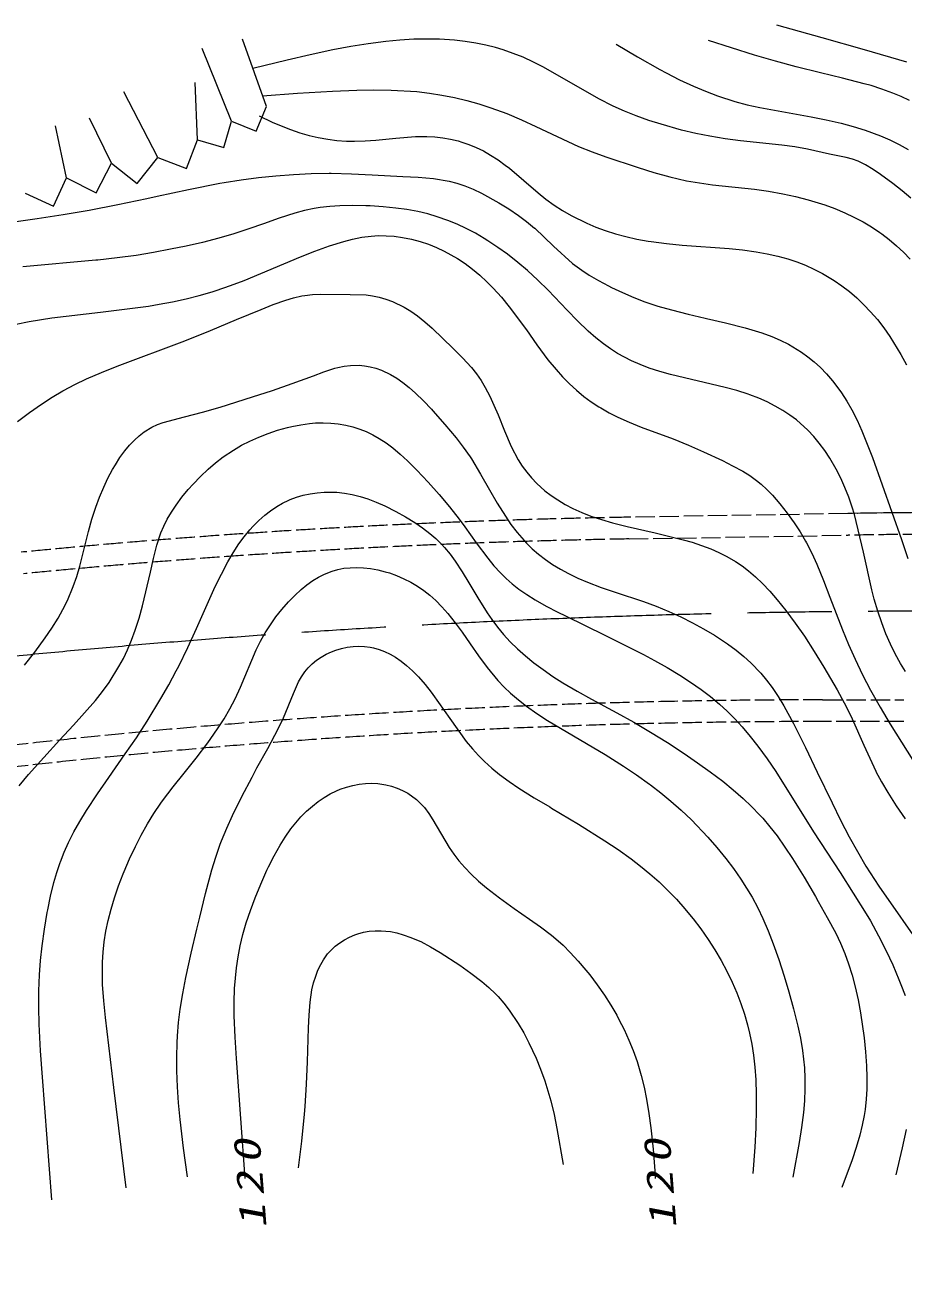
# Model space of a CAD drawing. Units: millimetres, scale not verified. Extents: x -141270 to 498730, y -17600 to 342400.
# Drawn here: x -96551 to -60135, y 236120 to 288564 of the extents above; entities that cross this region are included whole.
import ezdxf

# ---------------------------------------------------------------- set-up
doc = ezdxf.new("R2010")
doc.units = ezdxf.units.MM
doc.header["$LTSCALE"] = 1000
doc.linetypes.add('CHAIN', pattern=[18.5, 12, -1.5, 3.5, -1.5])
doc.linetypes.add('USER1', pattern=[1, 0.8, -0.2])
for name, color, linetype, lineweight in [('M-BGD', 7, 'Continuous', 13), ('M-BMK-LINE', 2, 'CHAIN', 13), ('M-STR-STR2', 171, 'Continuous', 13)]:
    doc.layers.add(name, color=color, linetype=linetype, lineweight=lineweight)
doc.styles.add('ＭＳ ゴシック', font='')
doc.styles.get('ＭＳ ゴシック').set_extended_font_data('MS Gothic')

# ---------------------------------------------------------------- blocks, each defined once
blk = doc.blocks.new('BUHIN4')
at = {"color": 7, "linetype": 'Continuous', "lineweight": 13}
blk.add_lwpolyline([(0, -2000), (2000, 0), (0, 2000)], dxfattribs=at)

msp = doc.modelspace()

# ---------------------------------------------------------------- linework, layer by layer
at = {"layer": 'M-BGD'}
for p, q in [((-86556, 285197), (-87552, 287993)), ((-88002, 284586), (-89223, 287607)), ((-89416, 283815), (-89513, 286193)), ((-91055, 283076), (-92469, 285807)), ((-94847, 282240), (-95297, 284393)), ((-92983, 282851), (-93883, 284715))]:
    msp.add_line(p, q, dxfattribs=at)
for points in [[(-60010, 287032), (-61759, 287548), (-63519, 288045), (-65394, 288564)], [(-59834, 281390), (-60199, 281699), (-60587, 282001), (-61101, 282375), (-61406, 282587), (-61721, 282781), (-62023, 282928), (-62264, 283012), (-62523, 283079), (-63208, 283217), (-64130, 283428), (-64651, 283518), (-65185, 283590), (-66896, 283771), (-67530, 283856), (-68171, 283963), (-68759, 284081), (-69352, 284220), (-70189, 284456), (-70704, 284619), (-71222, 284805), (-71706, 284999), (-72181, 285212), (-72770, 285509), (-75062, 286826), (-75480, 287039), (-75917, 287237), (-76324, 287400), (-76739, 287545), (-77064, 287643), (-77460, 287744), (-77871, 287828), (-78315, 287898), (-78763, 287947), (-79382, 287985), (-79912, 287994), (-80442, 287982), (-81021, 287948), (-81609, 287893), (-82332, 287801), (-83062, 287684), (-83798, 287547), (-84745, 287344), (-85699, 287120), (-87115, 286766)], [(-59898, 285440), (-60240, 285606), (-60591, 285754), (-61036, 285916), (-61489, 286060), (-61770, 286141), (-62673, 286376), (-63584, 286593), (-64598, 286839), (-65454, 287070), (-66316, 287324), (-68232, 287931)], [(-72059, 287775), (-71165, 287249), (-70251, 286735), (-69978, 286589), (-69424, 286308), (-68853, 286041), (-68356, 285829), (-67852, 285637), (-67133, 285404), (-66624, 285269), (-66100, 285152), (-63972, 284772), (-63352, 284649), (-62728, 284505), (-62226, 284369), (-61730, 284214), (-61101, 283981), (-60715, 283815), (-60327, 283625), (-59949, 283418)], [(-86715, 285643), (-85272, 285750), (-83818, 285838), (-82811, 285876), (-82102, 285887), (-81383, 285877), (-80317, 285811), (-79800, 285750), (-79276, 285668), (-78764, 285567), (-78247, 285445), (-77745, 285306), (-77248, 285147), (-76591, 284904), (-75984, 284646), (-75385, 284370), (-73611, 283543), (-73057, 283318), (-72486, 283108), (-71149, 282669), (-70491, 282462), (-69829, 282275), (-69140, 282118), (-68602, 282025), (-68060, 281951), (-66322, 281761), (-65738, 281678), (-65148, 281573), (-64620, 281459), (-64097, 281325), (-63406, 281114), (-62993, 280963), (-62578, 280790), (-62198, 280611), (-61818, 280410), (-61465, 280200), (-61123, 279973), (-61041, 279915), (-60732, 279677), (-60428, 279418), (-60144, 279150), (-59868, 278860)], [(-86861, 284809), (-86310, 284551), (-85742, 284308), (-85555, 284236), (-85175, 284107), (-84788, 283996), (-84405, 283908), (-84009, 283837), (-83630, 283789), (-83239, 283761), (-82909, 283753), (-82460, 283767), (-82012, 283801), (-81196, 283883), (-80368, 283946), (-79907, 283951), (-79577, 283935), (-79237, 283897), (-78921, 283841), (-78610, 283766), (-78456, 283720), (-78162, 283621), (-77866, 283500), (-77559, 283350), (-77260, 283182), (-76954, 282987), (-76651, 282769), (-76477, 282632), (-75289, 281609), (-74969, 281354), (-74628, 281109), (-74284, 280886), (-73921, 280675), (-73277, 280356), (-72900, 280195), (-72506, 280049), (-72085, 279916), (-71659, 279801), (-71199, 279699), (-70724, 279615), (-70606, 279597), (-69971, 279514), (-69326, 279450), (-67373, 279300), (-66815, 279244), (-66250, 279167), (-65797, 279087), (-65348, 278986), (-64932, 278872), (-64563, 278750), (-64201, 278609), (-63855, 278453), (-63508, 278275), (-63019, 277981), (-62697, 277757), (-62387, 277517), (-62082, 277254), (-61790, 276976), (-61505, 276677), (-61227, 276356), (-60958, 276014), (-60706, 275660), (-60248, 274913), (-60022, 274477)], [(-98987, 280134), (-96052, 280550), (-94977, 280715), (-93905, 280900), (-92708, 281128), (-91506, 281378), (-91086, 281470), (-89790, 281750), (-88480, 282013), (-88304, 282044), (-87603, 282156), (-86889, 282250), (-86162, 282324), (-85434, 282379), (-84694, 282414), (-83954, 282428), (-83874, 282429), (-83029, 282407), (-82173, 282365), (-80894, 282296), (-80264, 282263), (-79628, 282208), (-78973, 282098), (-78656, 282012), (-78334, 281904), (-77990, 281765), (-77644, 281604), (-76921, 281204), (-76511, 280950), (-76105, 280675), (-75769, 280424), (-75438, 280151), (-75431, 280144), (-74651, 279408), (-73861, 278690), (-73775, 278621), (-73480, 278403), (-73172, 278200), (-72784, 277972), (-72377, 277757), (-72252, 277694), (-71793, 277475), (-71326, 277275), (-70862, 277098), (-70322, 276919), (-69768, 276756), (-69072, 276576), (-68361, 276414), (-68312, 276403), (-67516, 276223), (-66714, 276022), (-66425, 275939), (-66015, 275808), (-65601, 275655), (-65252, 275505), (-64911, 275336), (-64372, 275012), (-64105, 274819), (-63841, 274603), (-63583, 274365), (-63332, 274105), (-63089, 273823), (-62861, 273529), (-62717, 273324), (-62495, 272977), (-62286, 272612), (-62067, 272185), (-61866, 271749), (-61425, 270642), (-60233, 267232), (-59959, 266447)], [(-60067, 261757), (-60270, 262099), (-60485, 262493), (-60682, 262897), (-60869, 263328), (-61043, 263777), (-61207, 264263), (-61353, 264755), (-61455, 265144), (-61808, 266714), (-62181, 268277), (-62272, 268584), (-62410, 268990), (-62571, 269398), (-62744, 269781), (-62935, 270155), (-63203, 270615), (-63408, 270925), (-63636, 271232), (-63861, 271503), (-64108, 271766), (-64585, 272194), (-64857, 272398), (-65149, 272591), (-65460, 272772), (-65790, 272941), (-66147, 273100), (-66511, 273239), (-66587, 273265), (-67055, 273414), (-67537, 273546), (-69801, 274083), (-70250, 274207), (-70692, 274349), (-71059, 274488), (-71425, 274647), (-72001, 274957), (-72292, 275141), (-72580, 275347), (-72904, 275607), (-73217, 275883), (-73657, 276308), (-74086, 276750), (-74877, 277580), (-75296, 277989), (-75733, 278389), (-76138, 278732), (-76562, 279065), (-76958, 279352), (-77375, 279628), (-77528, 279723), (-77889, 279936), (-78270, 280136), (-78650, 280313), (-79039, 280473), (-79474, 280625), (-79867, 280738), (-80275, 280835), (-80727, 280919), (-81183, 280983), (-81712, 281036), (-82254, 281069), (-82435, 281077), (-82969, 281087), (-83510, 281078), (-83919, 281051), (-84323, 281005), (-84578, 280964), (-84976, 280877), (-85380, 280768), (-86027, 280561), (-86679, 280331), (-87285, 280118), (-87904, 279916), (-88527, 279734), (-89203, 279558), (-89883, 279402), (-90528, 279272), (-91234, 279138), (-91953, 279022), (-92745, 278916), (-93550, 278828), (-93630, 278821), (-96647, 278539)], [(-96928, 276172), (-96396, 276281), (-95452, 276432), (-93440, 276666), (-91446, 276918), (-91004, 276991), (-90442, 277093), (-89876, 277217), (-89343, 277353), (-88806, 277512), (-88635, 277567), (-88050, 277765), (-87471, 277982), (-85138, 278961), (-84546, 279197), (-83946, 279415), (-83345, 279603), (-82980, 279697), (-82601, 279774), (-82216, 279824), (-81907, 279842), (-81588, 279838), (-81258, 279814), (-80919, 279768), (-80534, 279692), (-80185, 279598), (-79842, 279485), (-79507, 279353), (-79180, 279202), (-78631, 278895), (-78315, 278682), (-78011, 278453), (-77705, 278197), (-77413, 277926), (-77148, 277655), (-76814, 277283), (-76490, 276890), (-75775, 275929), (-75340, 275307), (-74883, 274690), (-74548, 274282), (-74280, 273983), (-73990, 273690), (-73701, 273426), (-73391, 273171), (-73085, 272946), (-72768, 272737), (-72691, 272691), (-72346, 272493), (-71983, 272309), (-71510, 272096), (-71019, 271898), (-69693, 271405), (-69062, 271151), (-68432, 270875), (-67653, 270508), (-67230, 270298), (-66808, 270066), (-66520, 269886), (-66235, 269684), (-66041, 269529), (-65807, 269314), (-65579, 269077), (-65266, 268713), (-64963, 268327), (-64677, 267930), (-64431, 267555), (-64203, 267171), (-64165, 267101), (-63943, 266666), (-63735, 266212), (-63456, 265539), (-63192, 264848), (-62676, 263491), (-62423, 262880), (-62152, 262277), (-61837, 261630), (-61505, 260991), (-61112, 260283), (-60697, 259576), (-59759, 258085)], [(-96868, 272134), (-96378, 272503), (-95878, 272854), (-95443, 273136), (-94989, 273407), (-94972, 273416), (-94495, 273666), (-94008, 273897), (-93386, 274168), (-92745, 274424), (-89940, 275478), (-88868, 275907), (-87794, 276358), (-86778, 276782), (-86273, 276981), (-85753, 277164), (-85428, 277259), (-85089, 277336), (-84962, 277358), (-84639, 277396), (-84313, 277413), (-83082, 277401), (-82420, 277380), (-82153, 277343), (-81880, 277284), (-81601, 277202), (-81327, 277101), (-80839, 276867), (-80566, 276702), (-80296, 276514), (-79983, 276268), (-79682, 276005), (-78809, 275158), (-78426, 274773), (-78056, 274373), (-77847, 274111), (-77657, 273833), (-77483, 273544), (-77293, 273182), (-77121, 272810), (-76950, 272402), (-76687, 271739), (-76407, 271088), (-76117, 270543), (-75950, 270281), (-75765, 270031), (-75564, 269793), (-75342, 269561), (-75006, 269261), (-74746, 269059), (-74475, 268875), (-74166, 268691), (-73847, 268525), (-73481, 268359), (-73106, 268210), (-72664, 268060), (-72206, 267924), (-71605, 267772), (-70441, 267510), (-69284, 267228), (-68911, 267119), (-68519, 266994), (-68135, 266850), (-67796, 266702), (-67466, 266536), (-67114, 266330), (-66834, 266141), (-66565, 265935), (-66277, 265688), (-65995, 265418), (-65683, 265089), (-65378, 264738), (-65018, 264288), (-64629, 263763), (-64253, 263221), (-63841, 262587), (-63445, 261942), (-63303, 261702), (-62899, 260999), (-62513, 260289), (-62269, 259797), (-61790, 258707), (-61293, 257628), (-61289, 257619), (-61054, 257179), (-60796, 256739), (-60447, 256190), (-60080, 255652)], [(-96589, 262029), (-96158, 262567), (-95725, 263155), (-95454, 263552), (-95195, 263970), (-94989, 264336), (-94802, 264712), (-94560, 265291), (-94417, 265704), (-94290, 266132), (-93929, 267572), (-93790, 268073), (-93629, 268577), (-93475, 268998), (-93301, 269412), (-93128, 269774), (-92932, 270138), (-92813, 270340), (-92625, 270632), (-92421, 270914), (-92232, 271143), (-92023, 271363), (-91830, 271538), (-91626, 271697), (-91308, 271893), (-91075, 272001), (-90833, 272092), (-89948, 272330), (-89206, 272520), (-88476, 272728), (-87133, 273155), (-86308, 273418), (-85489, 273701), (-84608, 274029), (-84170, 274190), (-83715, 274336), (-83589, 274369), (-83334, 274422), (-83065, 274458), (-82715, 274466), (-82486, 274445), (-82260, 274404), (-82017, 274338), (-81779, 274253), (-81405, 274077), (-81145, 273924), (-80897, 273753), (-80630, 273543), (-80368, 273310), (-80039, 272986), (-79717, 272640), (-79657, 272573), (-79162, 272013), (-78689, 271447), (-78392, 271063), (-78110, 270665), (-78055, 270582), (-77674, 269952), (-77305, 269302), (-76983, 268744), (-76647, 268199), (-76417, 267862), (-76166, 267531), (-75773, 267087), (-75531, 266851), (-75274, 266629), (-74988, 266408), (-74689, 266204), (-74362, 266005), (-74026, 265825), (-73640, 265637), (-73246, 265467), (-72677, 265251), (-72091, 265050), (-70919, 264660), (-70392, 264465), (-69865, 264249), (-69374, 264026), (-68892, 263785), (-68436, 263535), (-67981, 263263), (-67812, 263155), (-67445, 262910), (-67081, 262643), (-66769, 262390), (-66472, 262122), (-66064, 261699), (-65822, 261408), (-65590, 261097), (-65340, 260724), (-65100, 260331), (-64705, 259611), (-64203, 258605), (-63718, 257586), (-63103, 256310), (-62756, 255599), (-62391, 254898), (-62057, 254295), (-61700, 253693), (-61161, 252863), (-59268, 250145)], [(-96808, 257016), (-96421, 257483), (-95788, 258201), (-95137, 258908), (-94553, 259538), (-94093, 260041), (-93646, 260560), (-93354, 260927), (-93075, 261312), (-92670, 261965), (-92484, 262302), (-92312, 262659), (-92142, 263061), (-91990, 263472), (-91830, 263969), (-91686, 264483), (-91365, 265877), (-91241, 266447), (-91098, 267008), (-90931, 267507), (-90811, 267789), (-90668, 268073), (-90492, 268374), (-90297, 268666), (-90057, 268989), (-89792, 269309), (-89591, 269536), (-89291, 269847), (-88971, 270150), (-88668, 270410), (-88345, 270661), (-87924, 270948), (-87586, 271144), (-87238, 271321), (-86872, 271485), (-86489, 271634), (-86089, 271767), (-85683, 271881), (-85497, 271926), (-85134, 271998), (-84769, 272050), (-84519, 272071), (-84208, 272078), (-83885, 272064), (-83574, 272030), (-83267, 271977), (-82974, 271905), (-82687, 271815), (-82418, 271709), (-82148, 271579), (-81878, 271427), (-81594, 271241), (-81319, 271038), (-81009, 270781), (-80703, 270501), (-80317, 270115), (-79846, 269615), (-79389, 269100), (-78969, 268597), (-78558, 268073), (-78325, 267761), (-77860, 267101), (-77381, 266457), (-77128, 266150), (-76855, 265851), (-76622, 265623), (-76363, 265394), (-76091, 265180), (-75765, 264952), (-75417, 264733), (-74952, 264470), (-74467, 264218), (-74159, 264066), (-72531, 263272), (-70921, 262465), (-70464, 262218), (-69937, 261925), (-69419, 261614), (-68972, 261323), (-68530, 261011), (-68149, 260718), (-67774, 260405), (-67458, 260117), (-67135, 259797), (-66827, 259462), (-66494, 259069), (-66176, 258662), (-65801, 258144), (-65441, 257613), (-63871, 255118), (-62772, 253422), (-61690, 251715), (-61517, 251423), (-61181, 250801), (-60862, 250170), (-60592, 249591), (-60335, 248993), (-60249, 248779), (-60078, 248320)], [(-95444, 239851), (-95835, 244929), (-95914, 246028), (-95974, 247138), (-95992, 247827), (-95990, 248515), (-95965, 249183), (-95920, 249778), (-95854, 250383), (-95756, 251075), (-95638, 251765), (-95618, 251874), (-95502, 252442), (-95367, 253006), (-95247, 253427), (-95107, 253842), (-95097, 253870), (-94938, 254269), (-94756, 254669), (-94533, 255107), (-94288, 255544), (-94012, 255997), (-93563, 256682), (-93093, 257363), (-92406, 258341), (-91944, 259017), (-91499, 259703), (-90930, 260641), (-90602, 261211), (-90291, 261791), (-90192, 261987), (-89818, 262754), (-89457, 263539), (-88673, 265286), (-88423, 265799), (-88151, 266311), (-87933, 266682), (-87692, 267050), (-87474, 267349), (-87239, 267637), (-87098, 267794), (-86871, 268022), (-86623, 268242), (-86385, 268427), (-86126, 268601), (-85882, 268742), (-85620, 268870), (-85564, 268894), (-85301, 268993), (-85031, 269073), (-84746, 269135), (-84457, 269178), (-84155, 269201), (-83852, 269205), (-83631, 269194), (-83320, 269159), (-83004, 269102), (-82673, 269020), (-82348, 268919), (-81999, 268789), (-81648, 268636), (-81187, 268404), (-80786, 268180), (-80398, 267939), (-80084, 267723), (-79784, 267491), (-79530, 267271), (-79291, 267037), (-79171, 266907), (-78943, 266630), (-78725, 266333), (-78440, 265899), (-78165, 265445), (-77794, 264812), (-77407, 264191), (-77212, 263912), (-76977, 263599), (-76726, 263299), (-76447, 262997), (-76146, 262702), (-75817, 262409), (-75467, 262124), (-75081, 261838), (-74681, 261557), (-74262, 261288), (-73677, 260943), (-73072, 260609), (-72028, 260052), (-71321, 259658), (-70625, 259247), (-69931, 258815), (-69239, 258359), (-68687, 257979), (-68156, 257600), (-67636, 257206), (-67209, 256858), (-66796, 256495), (-66441, 256158), (-66101, 255807), (-65980, 255675), (-65679, 255318), (-65386, 254941), (-65057, 254479), (-64743, 254004), (-64265, 253226), (-63797, 252427), (-63676, 252219), (-63305, 251565), (-62953, 250904), (-62754, 250491), (-62580, 250067), (-62425, 249635), (-62278, 249168), (-62148, 248685), (-62026, 248147), (-61923, 247603), (-61775, 246574), (-61716, 245991), (-61676, 245407), (-61663, 244925), (-61669, 244435), (-61694, 244018), (-61739, 243593), (-61775, 243348), (-61853, 242939), (-61954, 242525), (-62100, 242017), (-62267, 241514), (-62697, 240353)], [(-92376, 240350), (-92887, 244502), (-93232, 247410), (-93300, 248096), (-93348, 248783), (-93355, 249699), (-93327, 250117), (-93278, 250544), (-93206, 250989), (-93114, 251431), (-92996, 251899), (-92855, 252372), (-92685, 252869), (-92494, 253367), (-92456, 253460), (-92231, 253989), (-91988, 254507), (-91746, 254980), (-91481, 255450), (-91220, 255876), (-90936, 256298), (-90861, 256404), (-90427, 256978), (-89971, 257547), (-89470, 258168), (-88986, 258801), (-88858, 258980), (-88578, 259382), (-88309, 259803), (-88073, 260209), (-87855, 260625), (-87632, 261105), (-86977, 262659), (-86800, 263014), (-86605, 263359), (-86392, 263695), (-86160, 264022), (-85911, 264339), (-85642, 264647), (-85628, 264662), (-85382, 264918), (-85113, 265167), (-84878, 265359), (-84624, 265540), (-84393, 265680), (-84153, 265802), (-83830, 265929), (-83590, 265995), (-83345, 266041), (-83086, 266068), (-82814, 266077), (-82529, 266065), (-82235, 266032), (-81933, 265977), (-81634, 265902), (-81458, 265848), (-81159, 265740), (-80860, 265610), (-80573, 265463), (-80297, 265298), (-80033, 265118), (-79782, 264921), (-79537, 264703), (-79283, 264445), (-79038, 264168), (-78733, 263785), (-78444, 263390), (-78106, 262904), (-77764, 262405), (-77408, 261922), (-76961, 261392), (-76703, 261118), (-76430, 260860), (-76107, 260582), (-75769, 260320), (-75344, 260018), (-74906, 259732), (-73282, 258775), (-72515, 258317), (-71754, 257840), (-71208, 257475), (-70673, 257094), (-70625, 257058), (-70198, 256731), (-69783, 256388), (-69358, 256009), (-68939, 255608), (-68253, 254891), (-67876, 254462), (-67508, 254011), (-67187, 253588), (-66882, 253154), (-66414, 252398), (-66186, 251966), (-65972, 251516), (-65752, 251003), (-65546, 250472), (-65314, 249810), (-65097, 249130), (-64901, 248473), (-64702, 247764), (-64522, 247053), (-64416, 246554), (-64327, 246043), (-64247, 245325), (-64227, 244891), (-64227, 244456), (-64250, 243960), (-64293, 243464), (-64369, 242848), (-64468, 242221), (-64738, 240787)], [(-89824, 240799), (-89987, 241987), (-90130, 243178), (-90196, 243865), (-90243, 244535), (-90271, 245205), (-90275, 245775), (-90260, 246354), (-90242, 246653), (-90194, 247208), (-90125, 247762), (-90022, 248411), (-89897, 249068), (-89676, 250076), (-89435, 251081), (-89313, 251578), (-89074, 252554), (-88813, 253530), (-88651, 254064), (-88467, 254601), (-88414, 254740), (-88198, 255266), (-87963, 255784), (-87569, 256582), (-87152, 257381), (-86946, 257771), (-86501, 258569), (-86068, 259385), (-85851, 259836), (-85647, 260310), (-85620, 260376), (-85430, 260851), (-85218, 261326), (-85102, 261534), (-84963, 261741), (-84957, 261749), (-84818, 261916), (-84655, 262078), (-84477, 262225), (-84286, 262358), (-84074, 262480), (-83851, 262583), (-83679, 262649), (-83444, 262720), (-83204, 262771), (-82961, 262801), (-82719, 262812), (-82488, 262802), (-82251, 262771), (-82116, 262744), (-81886, 262678), (-81663, 262594), (-81430, 262483), (-81206, 262353), (-80974, 262194), (-80743, 262011), (-80492, 261784), (-80254, 261540), (-79979, 261227), (-79720, 260901), (-79652, 260810), (-78955, 259809), (-78269, 258860), (-78012, 258555), (-77768, 258281), (-77509, 258022), (-77206, 257749), (-76889, 257490), (-76495, 257197), (-76086, 256919), (-75459, 256525), (-74811, 256142), (-74732, 256096), (-73623, 255426), (-72523, 254738), (-71976, 254372), (-71432, 253985), (-71043, 253687), (-70657, 253372), (-70276, 253034), (-69909, 252681), (-69555, 252313), (-69208, 251922), (-68875, 251517), (-68863, 251501), (-68545, 251083), (-68244, 250651), (-67965, 250217), (-67704, 249772), (-67470, 249335), (-67250, 248881), (-67058, 248438), (-66885, 247988), (-66739, 247552), (-66610, 247103), (-66525, 246755), (-66435, 246308), (-66363, 245849), (-66306, 245347), (-66268, 244832), (-66246, 244234), (-66245, 243633), (-66267, 242838), (-66309, 242030), (-66383, 240946)], [(-87436, 240739), (-87800, 245715), (-87855, 246598), (-87889, 247480), (-87893, 248050), (-87876, 248618), (-87800, 249477), (-87732, 249928), (-87641, 250385), (-87526, 250859), (-87389, 251338), (-87220, 251852), (-87027, 252371), (-86793, 252942), (-86535, 253517), (-86465, 253664), (-86237, 254110), (-85987, 254555), (-85774, 254893), (-85539, 255229), (-85130, 255727), (-84898, 255962), (-84651, 256182), (-84414, 256367), (-84157, 256542), (-83914, 256684), (-83651, 256813), (-83492, 256880), (-83233, 256970), (-82968, 257040), (-82708, 257088), (-82446, 257117), (-82193, 257124), (-81941, 257111), (-81611, 257062), (-81374, 257004), (-81133, 256924), (-80910, 256828), (-80698, 256715), (-80337, 256456), (-80165, 256291), (-80008, 256114), (-79824, 255869), (-79655, 255610), (-78977, 254465), (-78783, 254180), (-78573, 253910), (-78330, 253630), (-78066, 253357), (-77759, 253070), (-77431, 252792), (-76890, 252378), (-76277, 251930), (-75644, 251492), (-75188, 251169), (-74736, 250825), (-74560, 250679), (-74257, 250406), (-73960, 250112), (-73630, 249752), (-73314, 249377), (-73152, 249174), (-72843, 248767), (-72545, 248341), (-72281, 247928), (-72034, 247505), (-71938, 247329), (-71726, 246909), (-71528, 246471), (-71352, 246035), (-71191, 245582), (-71016, 244999), (-70896, 244516), (-70793, 244019), (-70695, 243429), (-70616, 242835), (-70527, 241948), (-70456, 241048), (-70433, 240727)], [(-85224, 241170), (-85088, 242288), (-84972, 243408), (-84946, 243726), (-84888, 244644), (-84849, 245573), (-84806, 246978), (-84786, 247504), (-84744, 248040), (-84667, 248558), (-84601, 248842), (-84513, 249131), (-84418, 249375), (-84304, 249610), (-84188, 249809), (-84048, 250006), (-84016, 250045), (-83869, 250209), (-83698, 250366), (-83514, 250508), (-83318, 250634), (-83111, 250743), (-82887, 250838), (-82762, 250881), (-82528, 250943), (-82290, 250985), (-82041, 251008), (-81791, 251010), (-81414, 250974), (-81149, 250920), (-80880, 250845), (-80571, 250735), (-80259, 250602), (-80160, 250556), (-79751, 250342), (-79354, 250112), (-78534, 249580), (-78077, 249251), (-77627, 248901), (-77339, 248655), (-77058, 248387), (-76954, 248279), (-76713, 248001), (-76487, 247710), (-76118, 247164), (-75886, 246769), (-75671, 246364), (-75374, 245724), (-75187, 245261), (-75019, 244790), (-74770, 243958), (-74632, 243386), (-74513, 242808), (-74259, 241310)], [(-60028, 242769), (-60199, 241999), (-60466, 240882)]]:
    msp.add_lwpolyline(points, dxfattribs=at)
for start in [82.26746, 82.12051]:
    msp.add_arc((-56508, -82536), 350900, start, 90.97101, dxfattribs=at)
at = {"layer": 'M-BMK-LINE'}
msp.add_arc((-58822, -125735), 390000, 83.21103, 95.61362, dxfattribs=at)
at = {"layer": 'M-STR-STR2', "linetype": 'USER1'}
for p, q in [((-62455, 268313), (-71538, 268159)), ((-71523, 267260), (-62439, 267414)), ((-63501, 260586), (-60135, 260586)), ((-60135, 259686), (-63501, 259686))]:
    msp.add_line(p, q, dxfattribs=at)
for centre, radius, start, end in [((-66270, -42696), 310900, 90.97101, 95.6207), ((-56508, -82536), 350900, 82.12051, 90.97101), ((-56508, -82536), 350000, 82.12051, 90.97101), ((-66270, -42696), 310000, 90.97101, 95.6207), ((-63501, -39414), 300000, 90, 96.97256), ((-63501, -39414), 299100, 90, 96.97256)]:
    msp.add_arc(centre, radius, start, end, dxfattribs=at)
at = {"layer": 'M-STR-STR2'}
msp.add_arc((-44008, 212164), 25343, 20.4217, 159.5782, dxfattribs=at)

# ---------------------------------------------------------------- block references
at = {"layer": 'M-BGD'}
for p, xscale, yscale, rotation in [((-87279, 284892), 0.3924486, 0.3924486, 292.89055), ((-88709, 284201), 0.4026775, 0.4026775, 298.61046), ((-90236, 283445), 0.4494897, 0.4494897, 294.27444), ((-93915, 282546), 0.4903551, 0.4903551, 288.13808), ((-92019, 282963), 0.485327, 0.485327, 276.65443), ((-95699, 281919), 0.4551268, 0.4551268, 290.67442)]:
    msp.add_blockref('BUHIN4', p, dxfattribs=dict(at, xscale=xscale, yscale=yscale, rotation=rotation))

# ---------------------------------------------------------------- texts
at = {"layer": 'M-BGD', "char_height": 1100, "attachment_point": 7, "style": 'ＭＳ ゴシック'}
for insert, rotation in [((-86527, 238684), 94.4), ((-69535, 238688), 94.2)]:
    msp.add_mtext('\\T1.33;\\W1.35;\\Q15;120', dxfattribs=dict(at, insert=insert, rotation=rotation))

doc.saveas('drawing.dxf')
